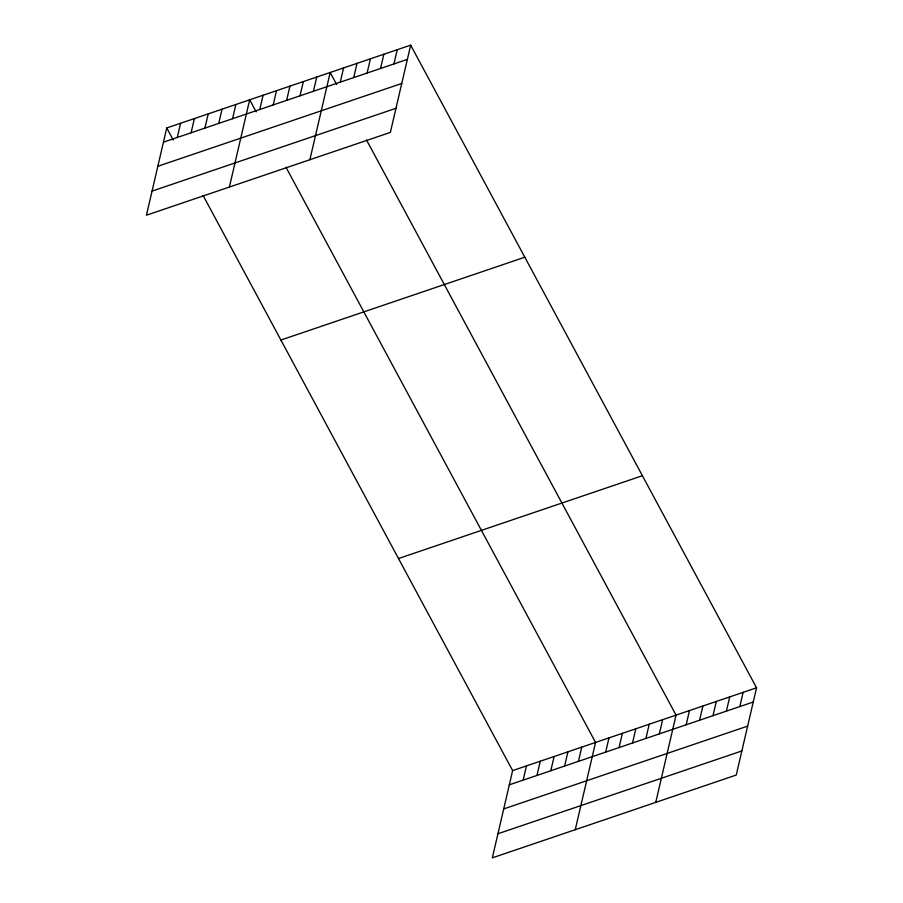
<?xml version="1.0" encoding="UTF-8"?>
<svg xmlns="http://www.w3.org/2000/svg" width="903" height="903" viewBox="0 0 903 903"><rect width="100%" height="100%" fill="white"/><g stroke="black" fill="none" stroke-linecap="round" stroke-linejoin="round"><path stroke-width="1.35" d="M166.75 127.955L146.444 215.207L390.367 132.402L410.673 45.15L166.75 127.955L173.241 140.01M177.27 137.482L180.577 123.271M191.086 132.797L194.393 118.575M204.913 128.102L208.221 113.88M218.729 123.406L222.036 109.184M232.556 118.711L235.864 104.5M229.385 187.056L249.679 99.804L256.17 111.848M259.793 109.466L263.1 95.244M273.203 104.917L276.521 90.695M286.623 100.357L289.931 86.135M300.033 95.808L303.352 81.586M313.454 91.248L316.761 77.026M309.876 159.729L330.182 72.477L336.661 84.532M340.284 82.139L343.591 67.917M353.705 77.59L357.012 63.368M367.115 73.03L370.422 58.808M380.535 68.481L383.843 54.259M393.945 63.921L397.252 49.699M203.073 195.432L512.633 770.598L492.327 857.85L736.25 775.045L756.556 687.793L410.673 45.15M523.142 780.124L526.46 765.902M536.969 775.429L540.276 761.218M550.785 770.744L554.103 756.522M564.612 766.049L567.919 751.827M578.439 761.353L581.746 747.142M575.256 829.699L595.562 742.447L286.003 167.281M605.676 752.109L608.983 737.886M619.086 747.549L622.393 733.338M632.506 743L635.814 728.777M645.916 738.44L649.223 724.229M659.337 733.891L662.644 719.668M655.759 802.372L676.054 715.12L366.494 139.954M686.167 724.782L689.474 710.559M699.577 720.222L702.884 706.011M712.998 715.673L716.305 701.45M726.407 711.112L729.714 696.902M739.828 706.564L743.135 692.341M163.443 142.177L407.366 59.372M157.833 166.276L401.756 83.471M152.054 191.109L395.977 108.304M280.889 340.036L524.812 257.22M398.494 558.528L642.405 475.723M512.633 770.598L756.556 687.793M509.326 784.82L753.237 702.015M503.716 808.919L747.639 726.114M497.937 833.751L741.86 750.946"/></g></svg>
